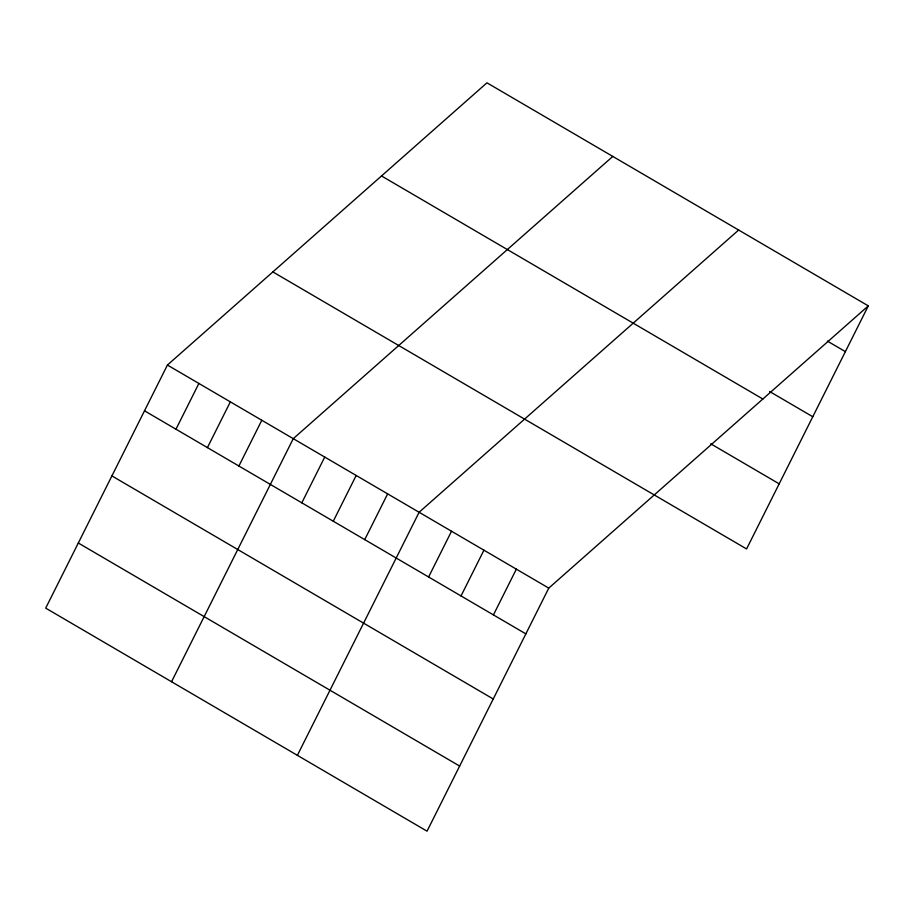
<?xml version="1.0" encoding="UTF-8"?>
<svg xmlns="http://www.w3.org/2000/svg" width="914" height="914" viewBox="0 0 914 914"><rect width="100%" height="100%" fill="white"/><g stroke="black" fill="none" stroke-linecap="round" stroke-linejoin="round"><path stroke-width="1.37" d="M167.422 365.052L45.7 608.13L427.044 831.18L548.766 588.113L868.3 305.87L486.956 82.82L167.422 365.052L548.766 588.113M175.968 429.214L198.886 383.446M207.432 447.609L230.351 401.852M238.897 466.014L261.804 420.257M171.546 681.741L293.268 438.663L612.803 156.42M301.814 502.826L324.733 457.057M333.279 521.22L356.186 475.463M364.732 539.626L387.65 493.868M297.381 755.341L419.115 512.263L738.649 230.031M428.609 576.985L451.527 531.228M461.022 595.951L483.94 550.182M493.434 614.905L516.353 569.148M868.3 305.87L746.578 548.948L272.875 271.915M827.376 341.105L845.381 351.627M769.565 391.466L812.774 416.75M381.515 175.956L762.859 399.007M710.749 443.804L779.185 483.837M144.515 410.809L525.847 633.87M111.908 475.92L493.24 698.981M78.307 543.007L459.651 766.069"/></g></svg>
